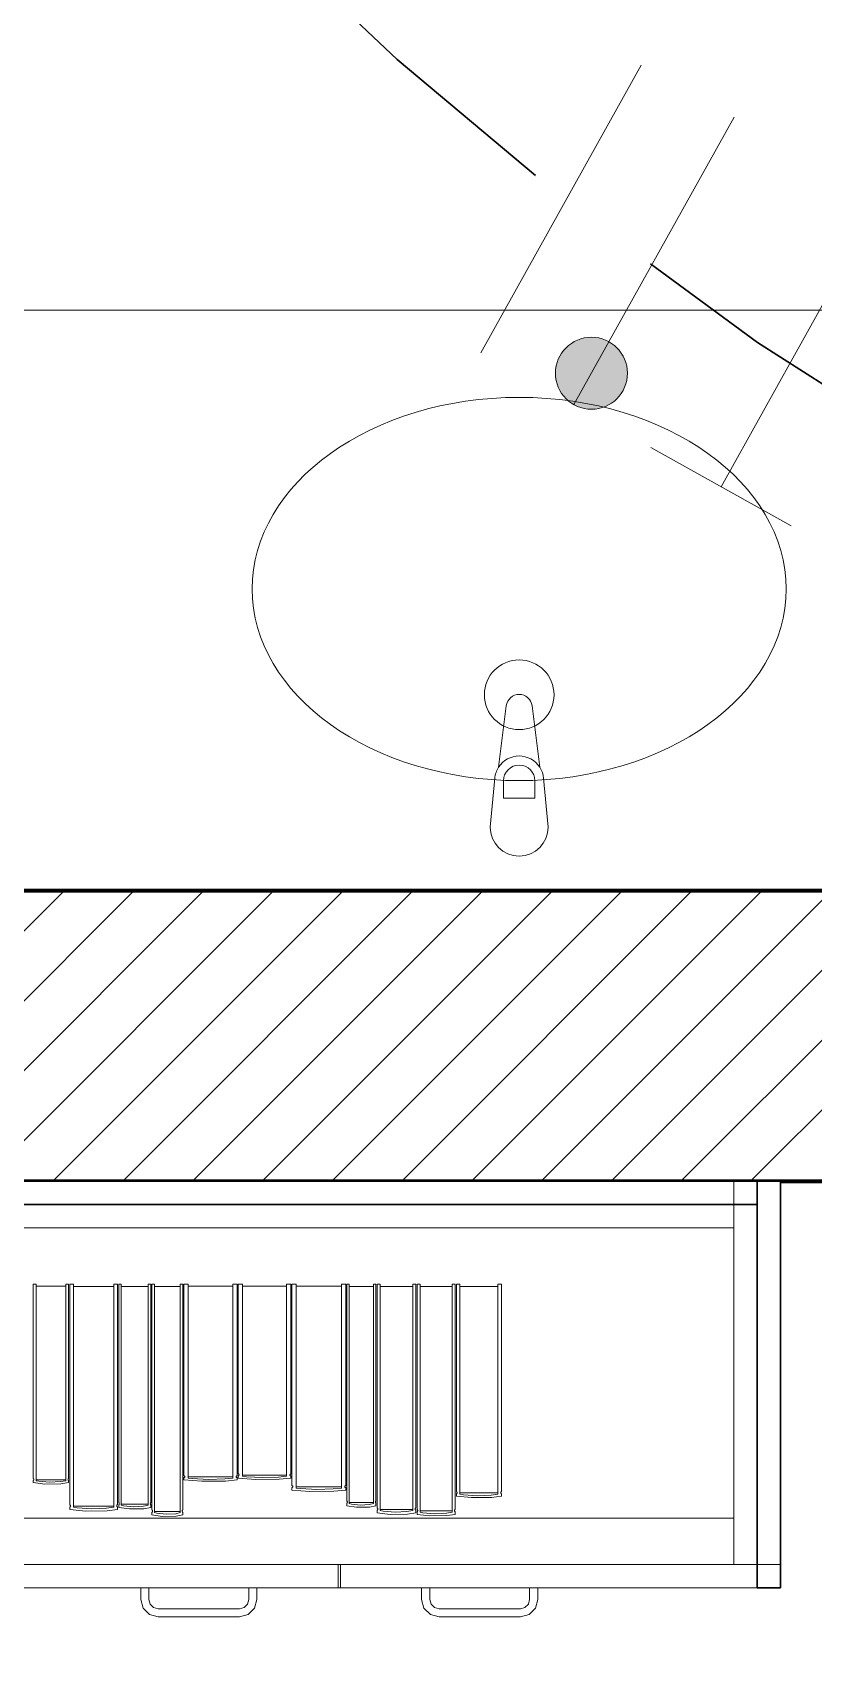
# Model space of a CAD drawing. Header units: inches. Extents: x -19 to 5698, y -728 to 92.
# Drawn here: x 325.476 to 326.148, y 11.035 to 12.439 of the extents above; entities that cross this region are included whole.
import ezdxf

# ---------------------------------------------------------------- set-up
doc = ezdxf.new("R2010")
doc.units = ezdxf.units.IN
doc.header["$MEASUREMENT"] = 0
doc.set_wipeout_variables(frame=1)
for name, pattern in [('HIDDEN', [0.375, 0.25, -0.125]), ('RAYITAS', [0.375, 0.25, -0.125]), ('Wipeout_Contour', [1, 0, -1])]:
    doc.linetypes.add(name, pattern=pattern)
for name, color, linetype, lineweight in [('00 conduct tomacorr', 120, 'HIDDEN', 30), ('T-TECHO-E', 150, 'Continuous', 20), ('TOMACORRIENTE', 22, 'RAYITAS', 9)]:
    doc.layers.add(name, color=color, linetype=linetype, lineweight=lineweight)
for name, color, linetype in [('02 _ ARQ _ ZON _ Espacio.3D', 7, 'Continuous'), ('Estructura - 04 MURO', 7, 'Continuous'), ('Interior - Mobiliario', 7, 'Continuous'), ('Interior - Sanitarios', 7, 'Continuous')]:
    doc.layers.add(name, color=color, linetype=linetype)

# ---------------------------------------------------------------- blocks, each defined once
blk = doc.blocks.new('a')
at = {"layer": 'TOMACORRIENTE', "ltscale": 0.05}
h = blk.add_hatch(color=4, dxfattribs=at)
edge = h.paths.add_edge_path()
edge.add_arc((0, 0.0752), 0.02106, 0, 360)
at = {"layer": 'TOMACORRIENTE', "color": 4}
for p, q in [((-0.14553, 0.09625), (-0.0515, 0.09625)), ((-0.09851, 0.09625), (-0.09851, -0.09657)), ((0, 0.09625), (0, -0.09625)), ((0.06232, -0.09625), (0.06232, 0.09625))]:
    blk.add_line(p, q, dxfattribs=at)
blk.add_circle((0, 0.0752), 0.02106, dxfattribs=at)
blk = doc.blocks.new('CABLE 3FACE')
at = {"layer": 'T-TECHO-E', "rotation": 59.94170052614085}
blk.add_blockref('a', (0, 0), dxfattribs=at)

msp = doc.modelspace()

# ---------------------------------------------------------------- linework, layer by layer
at = {"layer": '02 _ ARQ _ ZON _ Espacio.3D', "color": 254, "linetype": 'Continuous', "lineweight": 0, "flags": 128}
msp.add_lwpolyline([(321.57, 16.9), (321.22, 16.9), (321.22, 7.7), (321.57, 7.7), (321.57, 8.1), (322.07, 8.1), (322.07, 7.35), (328.17, 7.35), (328.17, 7.7), (328.57, 7.7), (328.57, 8.1), (328.92, 8.1), (328.92, 11.45), (323.12, 11.45), (323.12, 16.1), (321.57, 16.1)], close=True, dxfattribs=at)
at = {"layer": '02 _ ARQ _ ZON _ Espacio.3D', "color": 9, "linetype": 'Continuous', "lineweight": 5, "flags": 128}
msp.add_lwpolyline([(324.92, 15.1235), (324.92, 11.7), (328.82, 11.7), (328.82, 14.9999), (325.9701, 14.9999), (325.9701, 13.6749), (325.8201, 13.6749), (325.8201, 15.1235)], close=True, dxfattribs=at)
at = {"layer": 'Interior - Mobiliario', "color": 175, "linetype": 'Continuous', "lineweight": 13}
for p, q in [((324.64, 11.43), (326.1, 11.43)), ((326.1, 11.43), (326.1, 11.12)), ((326.08, 11.41), (324.66, 11.41)), ((326.08, 11.41), (326.08, 11.16)), ((325.4764, 11.1942), (325.4764, 11.3613)), ((325.4764, 11.3613), (325.4788, 11.3613)), ((325.4788, 11.3613), (325.4788, 11.1922)), ((325.5044, 11.1922), (325.5044, 11.3613)), ((325.5044, 11.3613), (325.5069, 11.3613)), ((325.5069, 11.3613), (325.5069, 11.1942)), ((325.5079, 11.1716), (325.5079, 11.3613)), ((325.5079, 11.3613), (325.5112, 11.3613)), ((325.5112, 11.3613), (325.5112, 11.1693)), ((325.5457, 11.1693), (325.5457, 11.3613)), ((325.5457, 11.3613), (325.549, 11.3613)), ((325.549, 11.3613), (325.549, 11.1716)), ((325.55, 11.1734), (325.55, 11.3613)), ((325.55, 11.3613), (325.5522, 11.3613)), ((325.5522, 11.3613), (325.5522, 11.1711)), ((325.5755, 11.1711), (325.5755, 11.3613)), ((325.5755, 11.3613), (325.5777, 11.3613)), ((325.5777, 11.3613), (325.5777, 11.1734)), ((325.5787, 11.1671), (325.5787, 11.3613)), ((325.5787, 11.3613), (325.5808, 11.3613)), ((325.5808, 11.3613), (325.5808, 11.1648)), ((325.6031, 11.1648), (325.6031, 11.3613)), ((325.6031, 11.3613), (325.6052, 11.3613)), ((325.6052, 11.3613), (325.6052, 11.1671)), ((325.6062, 11.1966), (325.6062, 11.3613)), ((325.6062, 11.3613), (325.6099, 11.3613)), ((325.6099, 11.3613), (325.6099, 11.1945)), ((325.6483, 11.1945), (325.6483, 11.3613)), ((325.6483, 11.3613), (325.652, 11.3613)), ((325.652, 11.3613), (325.652, 11.1966)), ((325.653, 11.1981), (325.653, 11.3613)), ((325.653, 11.3613), (325.6566, 11.3613)), ((325.6566, 11.3613), (325.6566, 11.1961)), ((325.6946, 11.1961), (325.6946, 11.3613)), ((325.6946, 11.3613), (325.6983, 11.3613)), ((325.6983, 11.3613), (325.6983, 11.1981)), ((325.6993, 11.188), (325.6993, 11.3613)), ((325.6993, 11.3613), (325.703, 11.3613)), ((325.703, 11.3613), (325.703, 11.1859)), ((325.7419, 11.1859), (325.7419, 11.3613)), ((325.7419, 11.3613), (325.7456, 11.3613)), ((325.7456, 11.3613), (325.7456, 11.188)), ((325.7466, 11.1748), (325.7466, 11.3613)), ((325.7466, 11.3613), (325.7486, 11.3613)), ((325.7486, 11.3613), (325.7486, 11.1725)), ((325.7696, 11.1725), (325.7696, 11.3613)), ((325.7696, 11.3613), (325.7716, 11.3613)), ((325.7716, 11.3613), (325.7716, 11.1748)), ((325.7726, 11.1689), (325.7726, 11.3613)), ((325.7726, 11.3613), (325.7753, 11.3613)), ((325.7753, 11.3613), (325.7753, 11.1665)), ((325.8033, 11.1665), (325.8033, 11.3613)), ((325.8033, 11.3613), (325.806, 11.3613)), ((325.806, 11.3613), (325.806, 11.1689)), ((325.807, 11.1676), (325.807, 11.3613)), ((325.807, 11.3613), (325.8096, 11.3613)), ((325.8096, 11.3613), (325.8096, 11.1652)), ((325.8373, 11.1652), (325.8373, 11.3613)), ((325.8373, 11.3613), (325.8399, 11.3613)), ((325.8399, 11.3613), (325.8399, 11.1676)), ((325.8409, 11.1828), (325.8409, 11.3613)), ((325.8409, 11.3613), (325.844, 11.3613)), ((325.844, 11.3613), (325.844, 11.1806)), ((325.8766, 11.1806), (325.8766, 11.3613)), ((325.8766, 11.3613), (325.8798, 11.3613)), ((325.8798, 11.3613), (325.8798, 11.1828)), ((325.4788, 11.3596), (325.5044, 11.3596)), ((325.5112, 11.3594), (325.5457, 11.3594)), ((325.5522, 11.3594), (325.5755, 11.3594)), ((325.5808, 11.3594), (325.6031, 11.3594)), ((325.6099, 11.3597), (325.6483, 11.3597)), ((325.6566, 11.3597), (325.6946, 11.3597)), ((325.703, 11.3596), (325.7419, 11.3596)), ((325.7486, 11.3594), (325.7696, 11.3594)), ((325.7753, 11.3594), (325.8033, 11.3594)), ((325.8096, 11.3594), (325.8373, 11.3594)), ((325.844, 11.3595), (325.8766, 11.3595)), ((325.4765, 11.1941), (325.4764, 11.1942)), ((325.4764, 11.1923), (325.4765, 11.1925)), ((325.4764, 11.1905), (325.4764, 11.1923)), ((325.4767, 11.1939), (325.4765, 11.1941)), ((325.4765, 11.1925), (325.4767, 11.1927)), ((325.4768, 11.1937), (325.4767, 11.1939)), ((325.4767, 11.1927), (325.4768, 11.1929)), ((325.4769, 11.1934), (325.4768, 11.1937)), ((325.4768, 11.1929), (325.4769, 11.1932)), ((325.4769, 11.1932), (325.4769, 11.1934)), ((325.5044, 11.193), (325.4788, 11.193)), ((325.4788, 11.1922), (325.4811, 11.1917)), ((325.4811, 11.1917), (325.4905, 11.1909)), ((325.4905, 11.1909), (325.4999, 11.1914)), ((325.4999, 11.1914), (325.5044, 11.1922)), ((325.5065, 11.1938), (325.5064, 11.1936)), ((325.5064, 11.1936), (325.5064, 11.1934)), ((325.5064, 11.1934), (325.5064, 11.1931)), ((325.5064, 11.1931), (325.5064, 11.1929)), ((325.5064, 11.1929), (325.5066, 11.1926)), ((325.5067, 11.1941), (325.5065, 11.1938)), ((325.5066, 11.1926), (325.5067, 11.1924)), ((325.5069, 11.1942), (325.5067, 11.1941)), ((325.5067, 11.1924), (325.5069, 11.1923)), ((325.5069, 11.1923), (325.5069, 11.1905)), ((325.6064, 11.1965), (325.6062, 11.1966)), ((325.6062, 11.1947), (325.6065, 11.1948)), ((325.6062, 11.1929), (325.6062, 11.1947)), ((325.6215, 11.1917), (325.6062, 11.1929)), ((325.6067, 11.1962), (325.6064, 11.1965)), ((325.6065, 11.1948), (325.6067, 11.195)), ((325.6069, 11.196), (325.6067, 11.1962)), ((325.6067, 11.195), (325.6069, 11.1953)), ((325.607, 11.1958), (325.6069, 11.196)), ((325.6069, 11.1953), (325.607, 11.1955)), ((325.607, 11.1955), (325.607, 11.1958)), ((325.6483, 11.1954), (325.6099, 11.1954)), ((325.6099, 11.1945), (325.6134, 11.194)), ((325.6134, 11.194), (325.6274, 11.1933)), ((325.6419, 11.1919), (325.6215, 11.1917)), ((325.6274, 11.1933), (325.6415, 11.1938)), ((325.6415, 11.1938), (325.6483, 11.1945)), ((325.652, 11.1929), (325.6419, 11.1919)), ((325.6513, 11.196), (325.6512, 11.1957)), ((325.6512, 11.1957), (325.6512, 11.1955)), ((325.6512, 11.1955), (325.6513, 11.1952)), ((325.6515, 11.1962), (325.6513, 11.196)), ((325.6513, 11.1952), (325.6515, 11.195)), ((325.6517, 11.1964), (325.6515, 11.1962)), ((325.6515, 11.195), (325.6518, 11.1948)), ((325.652, 11.1966), (325.6517, 11.1964)), ((325.6518, 11.1948), (325.652, 11.1947)), ((325.652, 11.1947), (325.652, 11.1929)), ((325.6531, 11.198), (325.653, 11.1981)), ((325.653, 11.1962), (325.6532, 11.1964)), ((325.653, 11.1944), (325.653, 11.1962)), ((325.6681, 11.1933), (325.653, 11.1944)), ((325.6534, 11.1978), (325.6531, 11.198)), ((325.6532, 11.1964), (325.6535, 11.1966)), ((325.6536, 11.1976), (325.6534, 11.1978)), ((325.6535, 11.1966), (325.6536, 11.1968)), ((325.6537, 11.1973), (325.6536, 11.1976)), ((325.6536, 11.1968), (325.6537, 11.1971)), ((325.6537, 11.1971), (325.6537, 11.1973)), ((325.6946, 11.1969), (325.6566, 11.1969)), ((325.6566, 11.1961), (325.66, 11.1956)), ((325.66, 11.1956), (325.6739, 11.1949)), ((325.6883, 11.1935), (325.6681, 11.1933)), ((325.6739, 11.1949), (325.6878, 11.1953)), ((325.6878, 11.1953), (325.6946, 11.1961)), ((325.6983, 11.1944), (325.6883, 11.1935)), ((325.6976, 11.1975), (325.6975, 11.1973)), ((325.6975, 11.1973), (325.6975, 11.197)), ((325.6975, 11.197), (325.6976, 11.1968)), ((325.6978, 11.1977), (325.6976, 11.1975)), ((325.6976, 11.1968), (325.6978, 11.1965)), ((325.698, 11.1979), (325.6978, 11.1977)), ((325.6978, 11.1965), (325.6981, 11.1963)), ((325.6983, 11.1981), (325.698, 11.1979)), ((325.6981, 11.1963), (325.6983, 11.1962)), ((325.6983, 11.1962), (325.6983, 11.1944)), ((325.4865, 11.1893), (325.4764, 11.1905)), ((325.5002, 11.1895), (325.4865, 11.1893)), ((325.5069, 11.1905), (325.5002, 11.1895)), ((325.6994, 11.1879), (325.6993, 11.188)), ((325.6993, 11.1861), (325.6995, 11.1862)), ((325.6993, 11.1841), (325.6993, 11.1861)), ((325.7147, 11.183), (325.6993, 11.1841)), ((325.6997, 11.1877), (325.6994, 11.1879)), ((325.6995, 11.1862), (325.6998, 11.1865)), ((325.6999, 11.1875), (325.6997, 11.1877)), ((325.6998, 11.1865), (325.6999, 11.1867)), ((325.7, 11.1872), (325.6999, 11.1875)), ((325.6999, 11.1867), (325.7, 11.187)), ((325.7, 11.187), (325.7, 11.1872)), ((325.7419, 11.1868), (325.703, 11.1868)), ((325.703, 11.1859), (325.7065, 11.1854)), ((325.7065, 11.1854), (325.7207, 11.1847)), ((325.7354, 11.1832), (325.7147, 11.183)), ((325.7207, 11.1847), (325.7349, 11.1851)), ((325.7349, 11.1851), (325.7419, 11.1859)), ((325.7456, 11.1841), (325.7354, 11.1832)), ((325.7449, 11.1874), (325.7448, 11.1872)), ((325.7448, 11.1872), (325.7448, 11.1869)), ((325.7448, 11.1869), (325.7449, 11.1866)), ((325.745, 11.1877), (325.7449, 11.1874)), ((325.7449, 11.1866), (325.7451, 11.1864)), ((325.7453, 11.1879), (325.745, 11.1877)), ((325.7451, 11.1864), (325.7454, 11.1862)), ((325.7456, 11.188), (325.7453, 11.1879)), ((325.7454, 11.1862), (325.7456, 11.1861)), ((325.7456, 11.1861), (325.7456, 11.1841)), ((325.841, 11.1827), (325.8409, 11.1828)), ((325.8409, 11.1808), (325.8411, 11.1809)), ((325.8409, 11.1788), (325.8409, 11.1808)), ((325.8538, 11.1776), (325.8409, 11.1788)), ((325.8413, 11.1825), (325.841, 11.1827)), ((325.8411, 11.1809), (325.8413, 11.1812)), ((325.8414, 11.1822), (325.8413, 11.1825)), ((325.8413, 11.1812), (325.8415, 11.1814)), ((325.8415, 11.182), (325.8414, 11.1822)), ((325.8415, 11.1817), (325.8415, 11.182)), ((325.8415, 11.1814), (325.8415, 11.1817)), ((325.8766, 11.1816), (325.844, 11.1816)), ((325.844, 11.1806), (325.8469, 11.1801)), ((325.8469, 11.1801), (325.8589, 11.1793)), ((325.8712, 11.1778), (325.8538, 11.1776)), ((325.8589, 11.1793), (325.8708, 11.1798)), ((325.8708, 11.1798), (325.8766, 11.1806)), ((325.8798, 11.1788), (325.8712, 11.1778)), ((325.8792, 11.1822), (325.8791, 11.1819)), ((325.8791, 11.1819), (325.8791, 11.1816)), ((325.8791, 11.1816), (325.8792, 11.1814)), ((325.8793, 11.1824), (325.8792, 11.1822)), ((325.8792, 11.1814), (325.8794, 11.1811)), ((325.8795, 11.1827), (325.8793, 11.1824)), ((325.8794, 11.1811), (325.8796, 11.1809)), ((325.8798, 11.1828), (325.8795, 11.1827)), ((325.8796, 11.1809), (325.8798, 11.1808)), ((325.8798, 11.1808), (325.8798, 11.1788)), ((325.508, 11.1715), (325.5079, 11.1716)), ((325.5079, 11.1695), (325.5081, 11.1696)), ((325.5079, 11.1673), (325.5079, 11.1695)), ((325.5216, 11.166), (325.5079, 11.1673)), ((325.5083, 11.1712), (325.508, 11.1715)), ((325.5081, 11.1696), (325.5083, 11.1699)), ((325.5085, 11.171), (325.5083, 11.1712)), ((325.5083, 11.1699), (325.5085, 11.1701)), ((325.5085, 11.1707), (325.5085, 11.171)), ((325.5086, 11.1704), (325.5085, 11.1707)), ((325.5085, 11.1701), (325.5086, 11.1704)), ((325.5457, 11.1703), (325.5112, 11.1703)), ((325.5112, 11.1693), (325.5143, 11.1687)), ((325.5143, 11.1687), (325.5269, 11.1679)), ((325.54, 11.1663), (325.5216, 11.166)), ((325.5269, 11.1679), (325.5396, 11.1684)), ((325.5396, 11.1684), (325.5457, 11.1693)), ((325.549, 11.1673), (325.54, 11.1663)), ((325.5484, 11.1709), (325.5483, 11.1706)), ((325.5483, 11.1706), (325.5483, 11.1704)), ((325.5483, 11.1704), (325.5484, 11.1701)), ((325.5485, 11.1712), (325.5484, 11.1709)), ((325.5484, 11.1701), (325.5486, 11.1698)), ((325.5488, 11.1714), (325.5485, 11.1712)), ((325.5486, 11.1698), (325.5488, 11.1696)), ((325.549, 11.1716), (325.5488, 11.1714)), ((325.5488, 11.1696), (325.549, 11.1695)), ((325.549, 11.1695), (325.549, 11.1673)), ((325.5501, 11.1733), (325.55, 11.1734)), ((325.55, 11.1713), (325.5502, 11.1714)), ((325.55, 11.1692), (325.55, 11.1713)), ((325.5592, 11.1679), (325.55, 11.1692)), ((325.5503, 11.1731), (325.5501, 11.1733)), ((325.5502, 11.1714), (325.5503, 11.1717)), ((325.5504, 11.1728), (325.5503, 11.1731)), ((325.5503, 11.1717), (325.5504, 11.1719)), ((325.5505, 11.1725), (325.5504, 11.1728)), ((325.5504, 11.1719), (325.5505, 11.1722)), ((325.5505, 11.1722), (325.5505, 11.1725)), ((325.5755, 11.1721), (325.5522, 11.1721)), ((325.5522, 11.1711), (325.5543, 11.1705)), ((325.5543, 11.1705), (325.5628, 11.1697)), ((325.5716, 11.1681), (325.5592, 11.1679)), ((325.5628, 11.1697), (325.5713, 11.1702)), ((325.5713, 11.1702), (325.5755, 11.1711)), ((325.5777, 11.1692), (325.5716, 11.1681)), ((325.5773, 11.1727), (325.5772, 11.1724)), ((325.5772, 11.1724), (325.5772, 11.1722)), ((325.5772, 11.1722), (325.5773, 11.1719)), ((325.5774, 11.173), (325.5773, 11.1727)), ((325.5773, 11.1719), (325.5774, 11.1716)), ((325.5775, 11.1732), (325.5774, 11.173)), ((325.5774, 11.1716), (325.5776, 11.1714)), ((325.5777, 11.1734), (325.5775, 11.1732)), ((325.5776, 11.1714), (325.5777, 11.1713)), ((325.5777, 11.1713), (325.5777, 11.1692)), ((325.5788, 11.167), (325.5787, 11.1671)), ((325.5787, 11.1649), (325.5788, 11.1651)), ((325.5787, 11.1628), (325.5787, 11.1649)), ((325.5789, 11.1668), (325.5788, 11.167)), ((325.5788, 11.1651), (325.579, 11.1653)), ((325.579, 11.1665), (325.5789, 11.1668)), ((325.5791, 11.1662), (325.579, 11.1665)), ((325.579, 11.1653), (325.5791, 11.1656)), ((325.5791, 11.1659), (325.5791, 11.1662)), ((325.5791, 11.1656), (325.5791, 11.1659)), ((325.6031, 11.1657), (325.5808, 11.1657)), ((325.5808, 11.1648), (325.5828, 11.1642)), ((325.5828, 11.1642), (325.591, 11.1633)), ((325.591, 11.1633), (325.5991, 11.1638)), ((325.5991, 11.1638), (325.6031, 11.1648)), ((325.6049, 11.1667), (325.6048, 11.1664)), ((325.6048, 11.1664), (325.6048, 11.1661)), ((325.6048, 11.1661), (325.6048, 11.1658)), ((325.6048, 11.1658), (325.6049, 11.1656)), ((325.6051, 11.167), (325.6049, 11.1667)), ((325.6049, 11.1656), (325.605, 11.1653)), ((325.605, 11.1653), (325.6051, 11.165)), ((325.6052, 11.1671), (325.6051, 11.167)), ((325.6051, 11.165), (325.6052, 11.1649)), ((325.6052, 11.1649), (325.6052, 11.1628)), ((325.7467, 11.1747), (325.7466, 11.1748)), ((325.7466, 11.1727), (325.7467, 11.1728)), ((325.7466, 11.1706), (325.7466, 11.1727)), ((325.7549, 11.1693), (325.7466, 11.1706)), ((325.7468, 11.1744), (325.7467, 11.1747)), ((325.7467, 11.1728), (325.7468, 11.1731)), ((325.7469, 11.1742), (325.7468, 11.1744)), ((325.7468, 11.1731), (325.7469, 11.1733)), ((325.747, 11.1739), (325.7469, 11.1742)), ((325.7469, 11.1733), (325.747, 11.1736)), ((325.747, 11.1736), (325.747, 11.1739)), ((325.7696, 11.1734), (325.7486, 11.1734)), ((325.7486, 11.1725), (325.7505, 11.1719)), ((325.7505, 11.1719), (325.7582, 11.1711)), ((325.7661, 11.1695), (325.7549, 11.1693)), ((325.7582, 11.1711), (325.7659, 11.1716)), ((325.7659, 11.1716), (325.7696, 11.1725)), ((325.7716, 11.1706), (325.7661, 11.1695)), ((325.7713, 11.1744), (325.7712, 11.1741)), ((325.7712, 11.1741), (325.7712, 11.1738)), ((325.7712, 11.1738), (325.7712, 11.1735)), ((325.7712, 11.1735), (325.7713, 11.1733)), ((325.7715, 11.1746), (325.7713, 11.1744)), ((325.7713, 11.1733), (325.7714, 11.173)), ((325.7714, 11.173), (325.7715, 11.1728)), ((325.7716, 11.1748), (325.7715, 11.1746)), ((325.7715, 11.1728), (325.7716, 11.1727)), ((325.7716, 11.1727), (325.7716, 11.1706)), ((325.7728, 11.1688), (325.7726, 11.1689)), ((325.7726, 11.1667), (325.7728, 11.1668)), ((325.7726, 11.1645), (325.7726, 11.1667)), ((325.7838, 11.1632), (325.7726, 11.1645)), ((325.773, 11.1685), (325.7728, 11.1688)), ((325.7728, 11.1668), (325.773, 11.1671)), ((325.7731, 11.1682), (325.773, 11.1685)), ((325.773, 11.1671), (325.7731, 11.1674)), ((325.7732, 11.1679), (325.7731, 11.1682)), ((325.7731, 11.1674), (325.7732, 11.1677)), ((325.7732, 11.1677), (325.7732, 11.1679)), ((325.8033, 11.1675), (325.7753, 11.1675)), ((325.7753, 11.1665), (325.7778, 11.1659)), ((325.7778, 11.1659), (325.7881, 11.1651)), ((325.7987, 11.1635), (325.7838, 11.1632)), ((325.7881, 11.1651), (325.7983, 11.1656)), ((325.7983, 11.1656), (325.8033, 11.1665)), ((325.806, 11.1645), (325.7987, 11.1635)), ((325.8056, 11.1684), (325.8055, 11.1682)), ((325.8055, 11.1682), (325.8055, 11.1679)), ((325.8055, 11.1679), (325.8055, 11.1676)), ((325.8055, 11.1676), (325.8055, 11.1673)), ((325.8055, 11.1673), (325.8057, 11.167)), ((325.8058, 11.1687), (325.8056, 11.1684)), ((325.8057, 11.167), (325.8059, 11.1668)), ((325.806, 11.1689), (325.8058, 11.1687)), ((325.8059, 11.1668), (325.806, 11.1667)), ((325.806, 11.1667), (325.806, 11.1645)), ((325.8071, 11.1675), (325.807, 11.1676)), ((325.807, 11.1654), (325.8072, 11.1655)), ((325.807, 11.1632), (325.807, 11.1654)), ((325.818, 11.1619), (325.807, 11.1632)), ((325.8073, 11.1672), (325.8071, 11.1675)), ((325.8072, 11.1655), (325.8074, 11.1658)), ((325.8075, 11.1669), (325.8073, 11.1672)), ((325.8074, 11.1658), (325.8075, 11.1661)), ((325.8076, 11.1667), (325.8075, 11.1669)), ((325.8075, 11.1661), (325.8076, 11.1664)), ((325.8076, 11.1664), (325.8076, 11.1667)), ((325.8373, 11.1662), (325.8096, 11.1662)), ((325.8096, 11.1652), (325.8121, 11.1646)), ((325.8121, 11.1646), (325.8222, 11.1638)), ((325.8222, 11.1638), (325.8323, 11.1643)), ((325.8323, 11.1643), (325.8373, 11.1652)), ((325.8399, 11.1632), (325.8327, 11.1621)), ((325.8394, 11.1669), (325.8393, 11.1666)), ((325.8393, 11.1666), (325.8393, 11.1663)), ((325.8393, 11.1663), (325.8394, 11.166)), ((325.8395, 11.1672), (325.8394, 11.1669)), ((325.8394, 11.166), (325.8396, 11.1657)), ((325.8397, 11.1674), (325.8395, 11.1672)), ((325.8396, 11.1657), (325.8398, 11.1655)), ((325.8399, 11.1676), (325.8397, 11.1674)), ((325.8398, 11.1655), (325.8399, 11.1654)), ((325.8399, 11.1654), (325.8399, 11.1632)), ((324.66, 11.16), (326.08, 11.16)), ((325.5875, 11.1614), (325.5787, 11.1628)), ((325.5994, 11.1617), (325.5875, 11.1614)), ((325.6052, 11.1628), (325.5994, 11.1617)), ((325.8327, 11.1621), (325.818, 11.1619)), ((326.08, 11.16), (326.08, 11.12)), ((326.1, 11.12), (324.64, 11.12)), ((326.08, 11.12), (324.66, 11.12)), ((325.38, 11.12), (325.739, 11.12)), ((325.739, 11.1), (325.739, 11.12)), ((325.741, 11.1), (325.741, 11.12)), ((325.38, 11.1), (325.739, 11.1)), ((325.569, 11.09), (325.569, 11.1)), ((325.569, 11.1), (325.576, 11.1)), ((325.576, 11.1), (325.576, 11.09)), ((325.662, 11.1), (325.669, 11.1)), ((325.662, 11.09), (325.662, 11.1)), ((325.669, 11.1), (325.669, 11.09)), ((325.811, 11.1), (325.811, 11.09)), ((325.818, 11.1), (325.811, 11.1)), ((325.818, 11.09), (325.818, 11.1)), ((325.904, 11.1), (325.904, 11.09)), ((325.911, 11.1), (325.904, 11.1)), ((325.911, 11.09), (325.911, 11.1)), ((325.571, 11.0825), (325.569, 11.09)), ((325.5765, 11.077), (325.571, 11.0825)), ((325.576, 11.09), (325.5771, 11.086)), ((325.5771, 11.086), (325.58, 11.0831)), ((325.58, 11.0831), (325.584, 11.082)), ((325.584, 11.082), (325.654, 11.082)), ((325.654, 11.082), (325.658, 11.0831)), ((325.658, 11.0831), (325.661, 11.086)), ((325.661, 11.086), (325.662, 11.09)), ((325.667, 11.0825), (325.6615, 11.077)), ((325.669, 11.09), (325.667, 11.0825)), ((325.811, 11.09), (325.813, 11.0825)), ((325.813, 11.0825), (325.8185, 11.077)), ((325.8191, 11.086), (325.818, 11.09)), ((325.822, 11.0831), (325.8191, 11.086)), ((325.826, 11.082), (325.822, 11.0831)), ((325.896, 11.082), (325.826, 11.082)), ((325.9, 11.0831), (325.896, 11.082)), ((325.903, 11.086), (325.9, 11.0831)), ((325.904, 11.09), (325.903, 11.086)), ((325.9035, 11.077), (325.909, 11.0825)), ((325.909, 11.0825), (325.911, 11.09)), ((325.584, 11.075), (325.5765, 11.077)), ((325.654, 11.075), (325.584, 11.075)), ((325.6615, 11.077), (325.654, 11.075)), ((325.8185, 11.077), (325.826, 11.075)), ((325.826, 11.075), (325.896, 11.075)), ((325.896, 11.075), (325.9035, 11.077))]:
    msp.add_line(p, q, dxfattribs=at)
at = {"layer": 'Interior - Sanitarios', "color": 205, "linetype": 'Continuous', "lineweight": 13}
for p, q in [((326.87, 12.2), (324.92, 12.2)), ((325.8814, 11.7799), (325.8814, 11.7948)), ((325.9086, 11.7948), (325.9086, 11.7799)), ((325.9086, 11.7799), (325.8814, 11.7799)), ((326.87, 11.7), (324.92, 11.7))]:
    msp.add_line(p, q, dxfattribs=at)
at = {"layer": 'Interior - Sanitarios', "color": 205, "linetype": 'Continuous', "lineweight": 13, "flags": 128}
msp.add_lwpolyline([(325.92, 11.755), (325.916, 11.797, 0.12102), (325.9128, 11.8065), (325.9061, 11.8594, 0.882566), (325.8839, 11.8594), (325.8773, 11.8065, 0.12102), (325.874, 11.797), (325.87, 11.755, 1)], format="xyb", close=True, dxfattribs=at)
at = {"layer": 'Interior - Sanitarios', "color": 205, "linetype": 'Continuous', "lineweight": 13}
msp.add_circle((325.895, 11.8689), 0.03, dxfattribs=at)
for centre, radius, start, end in [((325.895, 11.7951), 0.0211, 32.7707, 147.2287), ((325.895, 11.7948), 0.0136, 359.9997, 179.9997)]:
    msp.add_arc(centre, radius, start, end, dxfattribs=at)
msp.add_ellipse((325.895, 11.96), major_axis=(-0.23, 0), ratio=0.717391, dxfattribs=at)

# ---------------------------------------------------------------- block references
at = {"layer": '00 conduct tomacorr', "xscale": 1.47256122672843, "yscale": 1.47256122672843, "zscale": 1.47256122672843, "rotation": 90.91001504642165}
msp.add_blockref('CABLE 3FACE', (326.0112, 12.2425), dxfattribs=at)

# ---------------------------------------------------------------- next in the draw order: wipeouts: each hides what was drawn before it
at = {"color": 254, "linetype": 'Wipeout_Contour', "lineweight": 0, "ltscale": 9842.997049}
msp.add_wipeout([(328.8199, 11.7), (323.27, 11.7), (323.27, 11.45), (328.8199, 11.45)], dxfattribs=at).dxf.layer = 'Estructura - 04 MURO'

# ---------------------------------------------------------------- next in the draw order: hatches: boundary and pattern name
at = {"layer": 'Estructura - 04 MURO', "linetype": 'Continuous', "lineweight": 5}
h = msp.add_hatch(dxfattribs=at)
h.set_pattern_fill('LADRILLO_COMÚN_0002', color=250, style=0, pattern_type=2)
h.set_pattern_definition([(45, (277.50006, 1e-08), (-0.030052038, 0.030052038), [])])
h.paths.add_polyline_path([(328.8199, 11.7), (323.27, 11.7), (323.27, 11.45), (328.8199, 11.45)])

# ---------------------------------------------------------------- next in the draw order: linework, layer by layer
at = {"layer": '00 conduct tomacorr'}
msp.add_arc((327.8502, 14.7233, -0.0013), 3.0935, 198.7026, 257.7735, dxfattribs=at)
at = {"layer": 'Estructura - 04 MURO', "color": 7, "linetype": 'Continuous', "lineweight": 80, "flags": 128}
for points in [[(328.8199, 11.7), (324.92, 11.7)], [(323.12, 11.45), (328.8199, 11.45)]]:
    msp.add_lwpolyline(points, dxfattribs=at)

# ---------------------------------------------------------------- next in the draw order: wipeouts: each hides what was drawn before it
at = {"color": 254, "linetype": 'Wipeout_Contour', "lineweight": 0, "ltscale": 9840.294771}
msp.add_wipeout([(326.1, 11.43), (326.1, 11.45), (324.64, 11.45), (324.64, 11.43)], dxfattribs=at).dxf.layer = 'Interior - Mobiliario'

# ---------------------------------------------------------------- next in the draw order: linework, layer by layer
at = {"layer": 'Interior - Mobiliario', "color": 175, "linetype": 'Continuous', "lineweight": 30}
for p, q in [((324.64, 11.45), (326.1, 11.45)), ((326.1, 11.43), (326.1, 11.45)), ((324.64, 11.43), (326.1, 11.43))]:
    msp.add_line(p, q, dxfattribs=at)
at = {"layer": 'Interior - Mobiliario', "color": 175, "linetype": 'Continuous', "lineweight": 13}
for p, q in [((324.64, 11.45), (326.1, 11.45)), ((324.66, 11.45), (326.08, 11.45)), ((326.08, 11.45), (326.08, 11.41)), ((326.1, 11.45), (326.1, 11.43)), ((326.1, 11.43), (324.64, 11.43))]:
    msp.add_line(p, q, dxfattribs=at)

# ---------------------------------------------------------------- next in the draw order: wipeouts: each hides what was drawn before it
at = {"color": 254, "linetype": 'Wipeout_Contour', "lineweight": 0, "ltscale": 9843.25172}
msp.add_wipeout([(326.12, 11.1), (326.12, 11.45), (326.1, 11.45), (326.1, 11.1)], dxfattribs=at).dxf.layer = 'Interior - Mobiliario'

# ---------------------------------------------------------------- next in the draw order: linework, layer by layer
at = {"layer": 'Interior - Mobiliario', "color": 175, "linetype": 'Continuous', "lineweight": 13}
for p, q in [((326.12, 11.45), (324.62, 11.45)), ((324.64, 11.45), (326.1, 11.45)), ((326.08, 11.45), (326.12, 11.45)), ((326.1, 11.45), (326.12, 11.45)), ((326.1, 11.1), (326.1, 11.45)), ((326.1, 11.45), (326.1, 11.1)), ((326.12, 11.45), (326.12, 11.1)), ((326.12, 11.45), (326.12, 11.12)), ((326.12, 11.1), (326.12, 11.45)), ((324.64, 11.43), (326.1, 11.43)), ((324.64, 11.43), (326.1, 11.43)), ((324.64, 11.43), (326.1, 11.43)), ((326.1, 11.43), (326.1, 11.1)), ((326.1, 11.43), (326.1, 11.12)), ((326.1, 11.43), (326.1, 11.12)), ((326.1, 11.12), (324.64, 11.12)), ((326.1, 11.12), (324.64, 11.12)), ((326.1, 11.12), (325.741, 11.12)), ((326.12, 11.12), (326.08, 11.12)), ((326.1, 11.1), (326.1, 11.12)), ((324.62, 11.1), (326.12, 11.1)), ((326.1, 11.1), (324.64, 11.1)), ((326.1, 11.1), (324.64, 11.1)), ((326.1, 11.1), (325.741, 11.1)), ((326.12, 11.1), (326.1, 11.1))]:
    msp.add_line(p, q, dxfattribs=at)
at = {"layer": 'Interior - Mobiliario', "color": 175, "linetype": 'Continuous', "lineweight": 30}
for p, q in [((326.1, 11.1), (326.1, 11.45)), ((326.1, 11.45), (326.12, 11.45)), ((326.12, 11.1), (326.12, 11.45)), ((326.1, 11.1), (326.12, 11.1))]:
    msp.add_line(p, q, dxfattribs=at)

doc.saveas('drawing.dxf')
